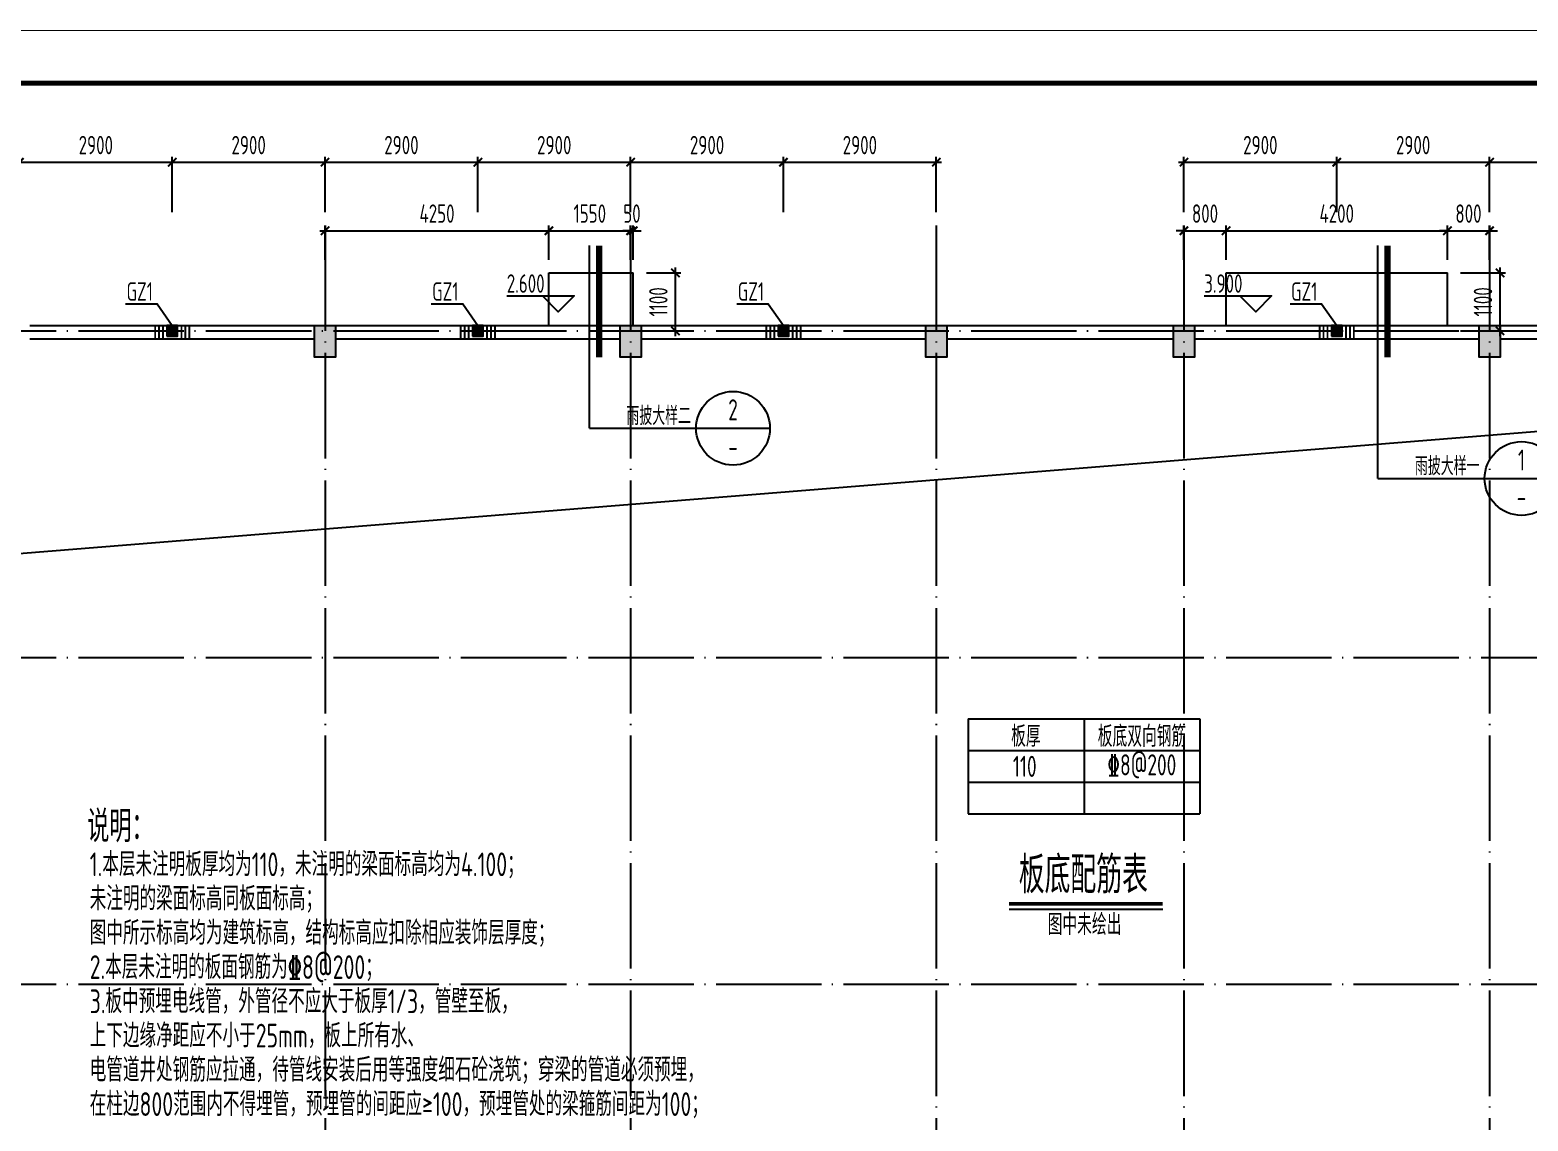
# Model space of a CAD drawing. Extents: x 287065 to 1473467, y 284802 to 344222.
# Drawn here: x 900247 to 928677, y 306117 to 326822 of the extents above; entities that cross this region are included whole.
import ezdxf
from ezdxf.enums import TextEntityAlignment as Align

# ---------------------------------------------------------------- set-up
doc = ezdxf.new("R2010")
doc.units = 0
doc.header["$LTSCALE"] = 1000
doc.linetypes.add('DOTE', pattern=[2.42, 2, -0.2, 0.02, -0.2])
doc.layers.get('0').update_dxf_attribs({"linetype": 'CONTINUOUS'})
doc.layers.get('DEFPOINTS').update_dxf_attribs({"linetype": 'CONTINUOUS'})
for name, color, linetype in [('AXIS', 8, 'DOTE'), ('BEAM_CON', 4, 'CONTINUOUS'), ('COLU', 7, 'CONTINUOUS'), ('DIM', 3, 'CONTINUOUS'), ('FRAME', 3, 'CONTINUOUS'), ('S_SUBBEAMHOOP', 1, 'CONTINUOUS'), ('TEXT', 7, 'CONTINUOUS'), ('THIN', 7, 'CONTINUOUS'), ('TK', 211, 'CONTINUOUS'), ('板标注', 221, 'CONTINUOUS'), ('构造', 6, 'CONTINUOUS'), ('柱涂实', 54, 'CONTINUOUS'), ('洞口边线', 7, 'CONTINUOUS'), ('第三道尺寸线', 4, 'CONTINUOUS')]:
    doc.layers.add(name, color=color, linetype=linetype)
doc.styles.add('TSSD_Dimension', font='tssdeng.shx', dxfattribs={"width": 0.7, "bigfont": 'hztxt.shx'})
doc.styles.add('TSSD_Label', font='tssdeng.shx', dxfattribs={"width": 0.7, "bigfont": 'aHzTXT.shx'})
doc.styles.add('TSSD_Num', font='Tssdeng.shx', dxfattribs={"width": 0.7, "bigfont": 'hztxt.shx'})
doc.styles.add('TSSD_Rein', font='tssdeng.shx', dxfattribs={"width": 0.7, "bigfont": 'hztxt.shx'})
doc.dimstyles.new('TSSD_100_100', dxfattribs={"dimtxt": 350, "dimasz": 150, "dimexe": 100, "dimexo": 250, "dimgap": 150, "dimtad": 1, "dimdec": 0, "dimzin": 0, "dimdsep": 46, "dimtxsty": 'TSSD_Dimension', "dimblk": 'ARCHTICK', "dimcen": 0, "dimdle": 100, "dimclrd": 3, "dimclre": 3, "dimclrt": 7, "dimadec": 0, "dimazin": 0, "dimtfac": 1, "dimtdec": 0, "dimtix": 1, "dimtmove": 2, "dimatfit": 3, "dimfxl": 100, "dimtolj": 1, "dimtzin": 0, "dimarcsym": 0})
doc.dimstyles.new('TSSD_100_100$0', dxfattribs={"dimtxt": 350, "dimasz": 100, "dimexe": 100, "dimexo": 250, "dimgap": 100, "dimtad": 1, "dimdec": 0, "dimzin": 0, "dimdsep": 46, "dimtxsty": 'TSSD_Rein', "dimblk": 'ARCHTICK', "dimcen": 0, "dimdle": 100, "dimclrt": 7, "dimadec": 0, "dimazin": 0, "dimtfac": 1, "dimtdec": 0, "dimtix": 1, "dimtmove": 2, "dimatfit": 3, "dimfxl": 100, "dimtolj": 1, "dimtzin": 0, "dimarcsym": 0})

# ---------------------------------------------------------------- blocks, each defined once
blk = doc.blocks.new('TK-A2+(891X420)')
at = {"layer": 'FRAME'}
for points in [[(626537, 392605, 20, 20, 0), (626537, 350605, 20, 20, 0), (715637, 350605, 20, 20, 0), (715637, 392605, 20, 20, 0)], [(629037, 391605, 100, 100, 0), (629037, 351605, 100, 100, 0), (714637, 351605, 100, 100, 0), (714637, 391605, 100, 100, 0)]]:
    blk.add_lwpolyline(points, format="xyseb", close=True, dxfattribs=at)
blk = doc.blocks.new('_ARCHTICK')
at = {"color": 0}
blk.add_lwpolyline([(-0.53, -0.53, 0.25, 0.25, 0), (0.53, 0.53, 0.5, 0.5, 0)], format="xyseb", dxfattribs=at)
blk = doc.blocks.new('*D390')
at = {"layer": 'DEFPOINTS', "color": 0}
for p in [(905847, 324312), (902947, 323112), (905847, 323112)]:
    blk.add_point(p, dxfattribs=at)
at = {"layer": '第三道尺寸线', "color": 3, "lineweight": -2}
for p, q in [((902947, 323362), (902947, 324412)), ((905847, 323362), (905847, 324412)), ((902847, 324312), (905947, 324312))]:
    blk.add_line(p, q, dxfattribs=at)
at = {"layer": '第三道尺寸线', "color": 3, "lineweight": -2, "xscale": 150, "yscale": 150, "zscale": 150, "rotation": 180}
blk.add_blockref('_ARCHTICK', (902947, 324312), dxfattribs=at)
at = {"layer": '第三道尺寸线', "color": 3, "lineweight": -2, "xscale": 150, "yscale": 150, "zscale": 150}
blk.add_blockref('_ARCHTICK', (905847, 324312), dxfattribs=at)
at = {"layer": '第三道尺寸线', "color": 7, "insert": (904397, 324637), "char_height": 350, "attachment_point": 5, "style": 'TSSD_Dimension'}
blk.add_mtext('\\A1;2900', dxfattribs=at)
blk = doc.blocks.new('*D391')
at = {"layer": 'DEFPOINTS', "color": 0}
for p in [(902947, 324312), (900047, 323112), (902947, 323112)]:
    blk.add_point(p, dxfattribs=at)
at = {"layer": '第三道尺寸线', "color": 3, "lineweight": -2}
for p, q in [((900047, 323362), (900047, 324412)), ((902947, 323362), (902947, 324412)), ((899947, 324312), (903047, 324312))]:
    blk.add_line(p, q, dxfattribs=at)
at = {"layer": '第三道尺寸线', "color": 3, "lineweight": -2, "xscale": 150, "yscale": 150, "zscale": 150, "rotation": 180}
blk.add_blockref('_ARCHTICK', (900047, 324312), dxfattribs=at)
at = {"layer": '第三道尺寸线', "color": 3, "lineweight": -2, "xscale": 150, "yscale": 150, "zscale": 150}
blk.add_blockref('_ARCHTICK', (902947, 324312), dxfattribs=at)
at = {"layer": '第三道尺寸线', "color": 7, "insert": (901497, 324637), "char_height": 350, "attachment_point": 5, "style": 'TSSD_Dimension'}
blk.add_mtext('\\A1;2900', dxfattribs=at)
blk = doc.blocks.new('*D392')
at = {"layer": 'DEFPOINTS', "color": 0}
for p in [(911647, 324312), (908747, 323112), (911647, 323112)]:
    blk.add_point(p, dxfattribs=at)
at = {"layer": '第三道尺寸线', "color": 3, "lineweight": -2}
for p, q in [((908747, 323362), (908747, 324412)), ((911647, 323362), (911647, 324412)), ((908647, 324312), (911747, 324312))]:
    blk.add_line(p, q, dxfattribs=at)
at = {"layer": '第三道尺寸线', "color": 3, "lineweight": -2, "xscale": 150, "yscale": 150, "zscale": 150, "rotation": 180}
blk.add_blockref('_ARCHTICK', (908747, 324312), dxfattribs=at)
at = {"layer": '第三道尺寸线', "color": 3, "lineweight": -2, "xscale": 150, "yscale": 150, "zscale": 150}
blk.add_blockref('_ARCHTICK', (911647, 324312), dxfattribs=at)
at = {"layer": '第三道尺寸线', "color": 7, "insert": (910197, 324637), "char_height": 350, "attachment_point": 5, "style": 'TSSD_Dimension'}
blk.add_mtext('\\A1;2900', dxfattribs=at)
blk = doc.blocks.new('*D393')
at = {"layer": 'DEFPOINTS', "color": 0}
for p in [(908747, 324312), (905847, 323112), (908747, 323112)]:
    blk.add_point(p, dxfattribs=at)
at = {"layer": '第三道尺寸线', "color": 3, "lineweight": -2}
for p, q in [((905847, 323362), (905847, 324412)), ((908747, 323362), (908747, 324412)), ((905747, 324312), (908847, 324312))]:
    blk.add_line(p, q, dxfattribs=at)
at = {"layer": '第三道尺寸线', "color": 3, "lineweight": -2, "xscale": 150, "yscale": 150, "zscale": 150, "rotation": 180}
blk.add_blockref('_ARCHTICK', (905847, 324312), dxfattribs=at)
at = {"layer": '第三道尺寸线', "color": 3, "lineweight": -2, "xscale": 150, "yscale": 150, "zscale": 150}
blk.add_blockref('_ARCHTICK', (908747, 324312), dxfattribs=at)
at = {"layer": '第三道尺寸线', "color": 7, "insert": (907297, 324637), "char_height": 350, "attachment_point": 5, "style": 'TSSD_Dimension'}
blk.add_mtext('\\A1;2900', dxfattribs=at)
blk = doc.blocks.new('*D394')
at = {"layer": 'DEFPOINTS', "color": 0}
for p in [(917447, 324312), (914547, 323112), (917447, 323112)]:
    blk.add_point(p, dxfattribs=at)
at = {"layer": '第三道尺寸线', "color": 3, "lineweight": -2}
for p, q in [((914547, 323362), (914547, 324412)), ((917447, 323362), (917447, 324412)), ((914447, 324312), (917547, 324312))]:
    blk.add_line(p, q, dxfattribs=at)
at = {"layer": '第三道尺寸线', "color": 3, "lineweight": -2, "xscale": 150, "yscale": 150, "zscale": 150, "rotation": 180}
blk.add_blockref('_ARCHTICK', (914547, 324312), dxfattribs=at)
at = {"layer": '第三道尺寸线', "color": 3, "lineweight": -2, "xscale": 150, "yscale": 150, "zscale": 150}
blk.add_blockref('_ARCHTICK', (917447, 324312), dxfattribs=at)
at = {"layer": '第三道尺寸线', "color": 7, "insert": (915997, 324637), "char_height": 350, "attachment_point": 5, "style": 'TSSD_Dimension'}
blk.add_mtext('\\A1;2900', dxfattribs=at)
blk = doc.blocks.new('*D395')
at = {"layer": 'DEFPOINTS', "color": 0}
for p in [(914547, 324312), (911647, 323112), (914547, 323112)]:
    blk.add_point(p, dxfattribs=at)
at = {"layer": '第三道尺寸线', "color": 3, "lineweight": -2}
for p, q in [((911647, 323362), (911647, 324412)), ((914547, 323362), (914547, 324412)), ((911547, 324312), (914647, 324312))]:
    blk.add_line(p, q, dxfattribs=at)
at = {"layer": '第三道尺寸线', "color": 3, "lineweight": -2, "xscale": 150, "yscale": 150, "zscale": 150, "rotation": 180}
blk.add_blockref('_ARCHTICK', (911647, 324312), dxfattribs=at)
at = {"layer": '第三道尺寸线', "color": 3, "lineweight": -2, "xscale": 150, "yscale": 150, "zscale": 150}
blk.add_blockref('_ARCHTICK', (914547, 324312), dxfattribs=at)
at = {"layer": '第三道尺寸线', "color": 7, "insert": (913097, 324637), "char_height": 350, "attachment_point": 5, "style": 'TSSD_Dimension'}
blk.add_mtext('\\A1;2900', dxfattribs=at)
blk = doc.blocks.new('*D396')
at = {"layer": 'DEFPOINTS', "color": 0}
for p in [(927947, 324312), (925047, 323112), (927947, 323112)]:
    blk.add_point(p, dxfattribs=at)
at = {"layer": '第三道尺寸线', "color": 3, "lineweight": -2}
for p, q in [((925047, 323362), (925047, 324412)), ((927947, 323362), (927947, 324412)), ((924947, 324312), (928047, 324312))]:
    blk.add_line(p, q, dxfattribs=at)
at = {"layer": '第三道尺寸线', "color": 3, "lineweight": -2, "xscale": 150, "yscale": 150, "zscale": 150, "rotation": 180}
blk.add_blockref('_ARCHTICK', (925047, 324312), dxfattribs=at)
at = {"layer": '第三道尺寸线', "color": 3, "lineweight": -2, "xscale": 150, "yscale": 150, "zscale": 150}
blk.add_blockref('_ARCHTICK', (927947, 324312), dxfattribs=at)
at = {"layer": '第三道尺寸线', "color": 7, "insert": (926497, 324637), "char_height": 350, "attachment_point": 5, "style": 'TSSD_Dimension'}
blk.add_mtext('\\A1;2900', dxfattribs=at)
blk = doc.blocks.new('*D397')
at = {"layer": 'DEFPOINTS', "color": 0}
for p in [(925047, 324312), (922147, 323112), (925047, 323112)]:
    blk.add_point(p, dxfattribs=at)
at = {"layer": '第三道尺寸线', "color": 3, "lineweight": -2}
for p, q in [((922147, 323362), (922147, 324412)), ((925047, 323362), (925047, 324412)), ((922047, 324312), (925147, 324312))]:
    blk.add_line(p, q, dxfattribs=at)
at = {"layer": '第三道尺寸线', "color": 3, "lineweight": -2, "xscale": 150, "yscale": 150, "zscale": 150, "rotation": 180}
blk.add_blockref('_ARCHTICK', (922147, 324312), dxfattribs=at)
at = {"layer": '第三道尺寸线', "color": 3, "lineweight": -2, "xscale": 150, "yscale": 150, "zscale": 150}
blk.add_blockref('_ARCHTICK', (925047, 324312), dxfattribs=at)
at = {"layer": '第三道尺寸线', "color": 7, "insert": (923597, 324637), "char_height": 350, "attachment_point": 5, "style": 'TSSD_Dimension'}
blk.add_mtext('\\A1;2900', dxfattribs=at)
blk = doc.blocks.new('*D399')
at = {"layer": 'DEFPOINTS', "color": 0}
for p in [(930847, 324312), (927947, 323112), (930847, 323112)]:
    blk.add_point(p, dxfattribs=at)
at = {"layer": '第三道尺寸线', "color": 3, "lineweight": -2}
for p, q in [((927947, 323362), (927947, 324412)), ((930847, 323362), (930847, 324412)), ((927847, 324312), (930947, 324312))]:
    blk.add_line(p, q, dxfattribs=at)
at = {"layer": '第三道尺寸线', "color": 3, "lineweight": -2, "xscale": 150, "yscale": 150, "zscale": 150, "rotation": 180}
blk.add_blockref('_ARCHTICK', (927947, 324312), dxfattribs=at)
at = {"layer": '第三道尺寸线', "color": 3, "lineweight": -2, "xscale": 150, "yscale": 150, "zscale": 150}
blk.add_blockref('_ARCHTICK', (930847, 324312), dxfattribs=at)
at = {"layer": '第三道尺寸线', "color": 7, "insert": (929397, 324637), "char_height": 350, "attachment_point": 5, "style": 'TSSD_Dimension'}
blk.add_mtext('\\A1;2900', dxfattribs=at)
blk = doc.blocks.new('*D480')
at = {"layer": 'DEFPOINTS', "color": 0}
for p in [(911697, 322212), (912497, 322212), (911697, 321112)]:
    blk.add_point(p, dxfattribs=at)
at = {"layer": 'DIM', "color": 3, "lineweight": -2}
for p, q in [((911947, 322212), (912597, 322212)), ((912497, 321012), (912497, 322312)), ((911947, 321112), (912597, 321112))]:
    blk.add_line(p, q, dxfattribs=at)
at = {"layer": 'DIM', "color": 3, "lineweight": -2, "xscale": 150, "yscale": 150, "zscale": 150}
for p, rotation in [((912497, 322212), 90), ((912497, 321112), 270)]:
    blk.add_blockref('_ARCHTICK', p, dxfattribs=dict(at, rotation=rotation))
at = {"layer": 'DIM', "color": 7, "insert": (912172, 321662), "char_height": 350, "attachment_point": 5, "rotation": 90, "style": 'TSSD_Dimension'}
blk.add_mtext('\\A1;1100', dxfattribs=at)
blk = doc.blocks.new('*D481')
at = {"layer": 'DEFPOINTS', "color": 0}
for p in [(911697, 323012), (911647, 322212), (911697, 322212)]:
    blk.add_point(p, dxfattribs=at)
at = {"layer": 'DIM', "color": 3, "lineweight": -2}
for p, q in [((911647, 323012), (911497, 323012)), ((911647, 322462), (911647, 323112)), ((911647, 323012), (911697, 323012)), ((911697, 322462), (911697, 323112)), ((911697, 323012), (911847, 323012))]:
    blk.add_line(p, q, dxfattribs=at)
at = {"layer": 'DIM', "color": 3, "lineweight": -2, "xscale": 150, "yscale": 150, "zscale": 150}
blk.add_blockref('_ARCHTICK', (911647, 323012), dxfattribs=at)
at = {"layer": 'DIM', "color": 3, "lineweight": -2, "xscale": 150, "yscale": 150, "zscale": 150, "rotation": 180}
blk.add_blockref('_ARCHTICK', (911697, 323012), dxfattribs=at)
at = {"layer": 'DIM', "color": 7, "insert": (911672, 323337), "char_height": 350, "attachment_point": 5, "style": 'TSSD_Dimension'}
blk.add_mtext('\\A1;50', dxfattribs=at)
blk = doc.blocks.new('*D482')
at = {"layer": 'DEFPOINTS', "color": 0}
for p in [(911647, 323012), (910097, 322212), (911647, 322212)]:
    blk.add_point(p, dxfattribs=at)
at = {"layer": 'DIM', "color": 3, "lineweight": -2}
for p, q in [((909997, 323012), (911747, 323012)), ((910097, 322462), (910097, 323112)), ((911647, 322462), (911647, 323112))]:
    blk.add_line(p, q, dxfattribs=at)
at = {"layer": 'DIM', "color": 3, "lineweight": -2, "xscale": 150, "yscale": 150, "zscale": 150, "rotation": 180}
blk.add_blockref('_ARCHTICK', (910097, 323012), dxfattribs=at)
at = {"layer": 'DIM', "color": 3, "lineweight": -2, "xscale": 150, "yscale": 150, "zscale": 150}
blk.add_blockref('_ARCHTICK', (911647, 323012), dxfattribs=at)
at = {"layer": 'DIM', "color": 7, "insert": (910872, 323337), "char_height": 350, "attachment_point": 5, "style": 'TSSD_Dimension'}
blk.add_mtext('\\A1;1550', dxfattribs=at)
blk = doc.blocks.new('*D483')
at = {"layer": 'DEFPOINTS', "color": 0}
for p in [(910097, 323012), (905847, 322212), (910097, 322212)]:
    blk.add_point(p, dxfattribs=at)
at = {"layer": 'DIM', "color": 3, "lineweight": -2}
for p, q in [((905747, 323012), (910197, 323012)), ((905847, 322462), (905847, 323112)), ((910097, 322462), (910097, 323112))]:
    blk.add_line(p, q, dxfattribs=at)
at = {"layer": 'DIM', "color": 3, "lineweight": -2, "xscale": 150, "yscale": 150, "zscale": 150, "rotation": 180}
blk.add_blockref('_ARCHTICK', (905847, 323012), dxfattribs=at)
at = {"layer": 'DIM', "color": 3, "lineweight": -2, "xscale": 150, "yscale": 150, "zscale": 150}
blk.add_blockref('_ARCHTICK', (910097, 323012), dxfattribs=at)
at = {"layer": 'DIM', "color": 7, "insert": (907972, 323337), "char_height": 350, "attachment_point": 5, "style": 'TSSD_Dimension'}
blk.add_mtext('\\A1;4250', dxfattribs=at)
blk = doc.blocks.new('*D484')
at = {"layer": 'DEFPOINTS', "color": 0}
for p in [(927147, 322212), (928147, 322212), (927147, 321112)]:
    blk.add_point(p, dxfattribs=at)
at = {"layer": 'DIM', "color": 3, "lineweight": -2}
for p, q in [((927397, 322212), (928247, 322212)), ((928147, 321012), (928147, 322312)), ((927397, 321112), (928247, 321112))]:
    blk.add_line(p, q, dxfattribs=at)
at = {"layer": 'DIM', "color": 3, "lineweight": -2, "xscale": 150, "yscale": 150, "zscale": 150}
for p, rotation in [((928147, 322212), 90), ((928147, 321112), 270)]:
    blk.add_blockref('_ARCHTICK', p, dxfattribs=dict(at, rotation=rotation))
at = {"layer": 'DIM', "color": 7, "insert": (927822, 321662), "char_height": 350, "attachment_point": 5, "rotation": 90, "style": 'TSSD_Dimension'}
blk.add_mtext('\\A1;1100', dxfattribs=at)
blk = doc.blocks.new('*D485')
at = {"layer": 'DEFPOINTS', "color": 0}
for p in [(927947, 323012), (927147, 322212), (927947, 322212)]:
    blk.add_point(p, dxfattribs=at)
at = {"layer": 'DIM', "color": 3, "lineweight": -2}
for p, q in [((927147, 323012), (926997, 323012)), ((927147, 322462), (927147, 323112)), ((927147, 323012), (927947, 323012)), ((927947, 322462), (927947, 323112)), ((927947, 323012), (928097, 323012))]:
    blk.add_line(p, q, dxfattribs=at)
at = {"layer": 'DIM', "color": 3, "lineweight": -2, "xscale": 150, "yscale": 150, "zscale": 150}
blk.add_blockref('_ARCHTICK', (927147, 323012), dxfattribs=at)
at = {"layer": 'DIM', "color": 3, "lineweight": -2, "xscale": 150, "yscale": 150, "zscale": 150, "rotation": 180}
blk.add_blockref('_ARCHTICK', (927947, 323012), dxfattribs=at)
at = {"layer": 'DIM', "color": 7, "insert": (927547, 323337), "char_height": 350, "attachment_point": 5, "style": 'TSSD_Dimension'}
blk.add_mtext('\\A1;800', dxfattribs=at)
blk = doc.blocks.new('*D486')
at = {"layer": 'DEFPOINTS', "color": 0}
for p in [(927147, 323012), (922947, 322212), (927147, 322212)]:
    blk.add_point(p, dxfattribs=at)
at = {"layer": 'DIM', "color": 3, "lineweight": -2}
for p, q in [((922847, 323012), (927247, 323012)), ((922947, 322462), (922947, 323112)), ((927147, 322462), (927147, 323112))]:
    blk.add_line(p, q, dxfattribs=at)
at = {"layer": 'DIM', "color": 3, "lineweight": -2, "xscale": 150, "yscale": 150, "zscale": 150, "rotation": 180}
blk.add_blockref('_ARCHTICK', (922947, 323012), dxfattribs=at)
at = {"layer": 'DIM', "color": 3, "lineweight": -2, "xscale": 150, "yscale": 150, "zscale": 150}
blk.add_blockref('_ARCHTICK', (927147, 323012), dxfattribs=at)
at = {"layer": 'DIM', "color": 7, "insert": (925047, 323337), "char_height": 350, "attachment_point": 5, "style": 'TSSD_Dimension'}
blk.add_mtext('\\A1;4200', dxfattribs=at)
blk = doc.blocks.new('*D487')
at = {"layer": 'DEFPOINTS', "color": 0}
for p in [(922947, 323012), (922147, 322212), (922947, 322212)]:
    blk.add_point(p, dxfattribs=at)
at = {"layer": 'DIM', "color": 3, "lineweight": -2}
for p, q in [((922147, 323012), (921997, 323012)), ((922147, 322462), (922147, 323112)), ((922147, 323012), (922947, 323012)), ((922947, 322462), (922947, 323112)), ((922947, 323012), (923097, 323012))]:
    blk.add_line(p, q, dxfattribs=at)
at = {"layer": 'DIM', "color": 3, "lineweight": -2, "xscale": 150, "yscale": 150, "zscale": 150}
blk.add_blockref('_ARCHTICK', (922147, 323012), dxfattribs=at)
at = {"layer": 'DIM', "color": 3, "lineweight": -2, "xscale": 150, "yscale": 150, "zscale": 150, "rotation": 180}
blk.add_blockref('_ARCHTICK', (922947, 323012), dxfattribs=at)
at = {"layer": 'DIM', "color": 7, "insert": (922547, 323337), "char_height": 350, "attachment_point": 5, "style": 'TSSD_Dimension'}
blk.add_mtext('\\A1;800', dxfattribs=at)
blk = doc.blocks.new('ts_idx')
at = {"color": 0, "linetype": 'ByBlock', "lineweight": -2}
blk.add_line((-0.5, 0), (0.5, 0), dxfattribs=at)
blk.add_circle((0, 0), 0.5, dxfattribs=at)
at = {"color": 0, "linetype": 'ByBlock', "lineweight": -2, "style": 'TSSD_Num', "width": 0.7}
for tag, p in [('1', (0, 0.25)), ('A', (0, -0.25))]:
    blk.add_attdef(tag, text='', height=0.286, dxfattribs=at).set_placement(p, align=Align.MIDDLE_CENTER)

msp = doc.modelspace()

# ---------------------------------------------------------------- hatches: boundary and pattern name
at = {"layer": '柱涂实'}
for points in [[(903046.971, 321011.708), (903046.971, 321211.708), (902846.971, 321211.708), (902846.971, 321011.708)], [(906046.971, 321211.708), (906046.971, 320611.708), (905646.971, 320611.708), (905646.971, 321211.708)], [(908846.971, 321011.708), (908846.971, 321211.708), (908646.971, 321211.708), (908646.971, 321011.708)], [(911846.971, 321211.708), (911846.971, 320611.708), (911446.971, 320611.708), (911446.971, 321211.708)], [(914646.971, 321011.708), (914646.971, 321211.708), (914446.971, 321211.708), (914446.971, 321011.708)], [(917646.971, 321211.708), (917646.971, 320611.708), (917246.971, 320611.708), (917246.971, 321211.708)], [(922346.971, 321211.708), (922346.971, 320611.708), (921946.971, 320611.708), (921946.971, 321211.708)], [(925146.971, 321011.708), (925146.971, 321211.708), (924946.971, 321211.708), (924946.971, 321011.708)], [(928146.971, 321211.708), (928146.971, 320611.708), (927746.971, 320611.708), (927746.971, 321211.708)]]:
    msp.add_hatch(color=256, dxfattribs=at).paths.add_polyline_path(points)

# ---------------------------------------------------------------- linework, layer by layer
at = {"layer": 'AXIS'}
for p, q in [((905846.971, 323111.708), (905846.971, 294311.708)), ((911646.971, 323111.708), (911646.971, 294311.708)), ((917446.971, 323111.708), (917446.971, 294311.708)), ((922146.971, 323111.708), (922146.971, 294311.708)), ((927946.971, 323111.708), (927946.971, 294311.708)), ((886646.971, 321111.708), (952946.971, 321111.708)), ((886646.971, 314911.708), (952946.971, 314911.708)), ((886646.971, 308711.708), (952946.971, 308711.708))]:
    msp.add_line(p, q, dxfattribs=at)
at = {"layer": 'BEAM_CON'}
for p, q in [((900246.971, 321211.708), (905646.971, 321211.708)), ((906046.971, 321211.708), (911446.971, 321211.708)), ((911846.971, 321211.708), (917246.971, 321211.708)), ((917646.971, 321211.708), (921946.971, 321211.708)), ((922346.971, 321211.708), (927746.971, 321211.708)), ((928146.971, 321211.708), (933546.971, 321211.708)), ((900246.971, 320961.708), (905646.971, 320961.708)), ((906046.971, 320961.708), (911446.971, 320961.708)), ((911846.971, 320961.708), (917246.971, 320961.708)), ((917646.971, 320961.708), (921946.971, 320961.708)), ((922346.971, 320961.708), (927746.971, 320961.708)), ((928146.971, 320961.708), (933546.971, 320961.708))]:
    msp.add_line(p, q, dxfattribs=at)
at = {"layer": 'COLU', "ltscale": 0.01}
for points in [[(902846.971, 321011.708), (903046.971, 321011.708), (903046.971, 321211.708), (902846.971, 321211.708)], [(906046.971, 321211.708), (906046.971, 320611.708), (905646.971, 320611.708), (905646.971, 321211.708)], [(908646.971, 321011.708), (908846.971, 321011.708), (908846.971, 321211.708), (908646.971, 321211.708)], [(911846.971, 321211.708), (911846.971, 320611.708), (911446.971, 320611.708), (911446.971, 321211.708)], [(914446.971, 321011.708), (914646.971, 321011.708), (914646.971, 321211.708), (914446.971, 321211.708)], [(917646.971, 321211.708), (917646.971, 320611.708), (917246.971, 320611.708), (917246.971, 321211.708)], [(922346.971, 321211.708), (922346.971, 320611.708), (921946.971, 320611.708), (921946.971, 321211.708)], [(924946.971, 321011.708), (925146.971, 321011.708), (925146.971, 321211.708), (924946.971, 321211.708)], [(928146.971, 321211.708), (928146.971, 320611.708), (927746.971, 320611.708), (927746.971, 321211.708)]]:
    msp.add_lwpolyline(points, close=True, dxfattribs=at)
at = {"layer": 'S_SUBBEAMHOOP', "ltscale": 0.01, "const_width": 35}
for points in [[(902621.971, 320961.708), (902621.971, 321211.708)], [(902696.971, 320961.708), (902696.971, 321211.708)], [(902771.971, 320961.708), (902771.971, 321211.708)], [(903121.971, 320961.708), (903121.971, 321211.708)], [(903196.971, 320961.708), (903196.971, 321211.708)], [(903271.971, 320961.708), (903271.971, 321211.708)], [(908421.971, 320961.708), (908421.971, 321211.708)], [(908496.971, 320961.708), (908496.971, 321211.708)], [(908571.971, 320961.708), (908571.971, 321211.708)], [(908921.971, 320961.708), (908921.971, 321211.708)], [(908996.971, 320961.708), (908996.971, 321211.708)], [(909071.971, 320961.708), (909071.971, 321211.708)], [(914221.971, 320961.708), (914221.971, 321211.708)], [(914296.971, 320961.708), (914296.971, 321211.708)], [(914371.971, 320961.708), (914371.971, 321211.708)], [(914721.971, 320961.708), (914721.971, 321211.708)], [(914796.971, 320961.708), (914796.971, 321211.708)], [(914871.971, 320961.708), (914871.971, 321211.708)], [(924721.971, 320961.708), (924721.971, 321211.708)], [(924796.971, 320961.708), (924796.971, 321211.708)], [(924871.971, 320961.708), (924871.971, 321211.708)], [(925221.971, 320961.708), (925221.971, 321211.708)], [(925296.971, 320961.708), (925296.971, 321211.708)], [(925371.971, 320961.708), (925371.971, 321211.708)]]:
    msp.add_lwpolyline(points, dxfattribs=at)
at = {"layer": 'TEXT', "linetype": 'ByBlock'}
msp.add_line((918828.213, 310138.75), (921745.092, 310138.75), dxfattribs=at)
at = {"layer": 'TEXT'}
for points in [[(902062.767, 321623.545), (902658.857, 321623.545), (902946.971, 321211.708)], [(907862.767, 321623.545), (908458.857, 321623.545), (908746.971, 321211.708)], [(913662.767, 321623.545), (914258.857, 321623.545), (914546.971, 321211.708)], [(924162.767, 321623.545), (924758.857, 321623.545), (925046.971, 321211.708)]]:
    msp.add_lwpolyline(points, dxfattribs=at)
at = {"layer": 'TEXT', "const_width": 70}
msp.add_lwpolyline([(921745.092, 310238.75), (918828.213, 310238.75)], dxfattribs=at)
at = {"layer": 'THIN'}
for p, q in [((910866.288, 319263.341), (910866.288, 322729.298)), ((925829.466, 318310.651), (925829.466, 322729.298)), ((910866.288, 319263.341), (913487.19, 319263.341)), ((925829.466, 318310.651), (928450.369, 318310.651))]:
    msp.add_line(p, q, dxfattribs=at)
at = {"layer": 'THIN', "const_width": 120}
for points in [[(911046.288, 320611.708), (911046.288, 322729.298)], [(926009.466, 320611.708), (926009.466, 322729.298)]]:
    msp.add_lwpolyline(points, dxfattribs=at)
at = {"layer": 'THIN'}
for points in [[(909295.926, 321774.779), (910574.388, 321774.779), (910274.388, 321474.779), (909974.388, 321774.779)], [(922532.246, 321774.779), (923810.707, 321774.779), (923510.707, 321474.779), (923210.707, 321774.779)]]:
    msp.add_lwpolyline(points, dxfattribs=at)
at = {"layer": '板标注'}
for p, q in [((918050.595, 313748.82), (922450.793, 313748.82)), ((918050.595, 313748.82), (918050.595, 311948.82)), ((920250.968, 313748.82), (920250.968, 311948.82)), ((922450.793, 313748.82), (922450.793, 311948.82)), ((918050.595, 313148.82), (922450.793, 313148.82)), ((918050.595, 313148.82), (922450.793, 313148.82)), ((918050.595, 312548.82), (922450.793, 312548.82)), ((918050.595, 311948.82), (922450.793, 311948.82)), ((918050.595, 311948.82), (922450.793, 311948.82))]:
    msp.add_line(p, q, dxfattribs=at)
at = {"layer": '构造'}
for p, q in [((910096.971, 321211.708), (910096.971, 322211.708)), ((910096.971, 322211.708), (911696.971, 322211.708)), ((911696.971, 321211.708), (911696.971, 322211.708)), ((922946.971, 321211.708), (922946.971, 322211.708)), ((922946.971, 322211.708), (927146.971, 322211.708)), ((927146.971, 321211.708), (927146.971, 322211.708))]:
    msp.add_line(p, q, dxfattribs=at)
at = {"layer": '洞口边线', "ltscale": 0.01}
msp.add_lwpolyline([(894446.971, 296461.708), (897749.573, 316702.458), (950646.971, 320961.708)], dxfattribs=at)

# ---------------------------------------------------------------- block references
at = {"layer": 'THIN'}
ref = msp.add_blockref('ts_idx', (913589.684, 319263.341), dxfattribs=dict(at, xscale=1400, yscale=1400, zscale=1400))
ref.add_attrib('1', '2', dxfattribs={"height": 400, "style": 'TSSD_Num', "width": 0.7}).set_placement((913589.684, 319613.341), align=Align.MIDDLE_CENTER)
ref.add_attrib('10', '-', dxfattribs={"height": 400, "style": 'TSSD_Num', "width": 0.7}).set_placement((913589.684, 318913.341), align=Align.MIDDLE_CENTER)
ref = msp.add_blockref('ts_idx', (928552.862, 318310.651), dxfattribs=dict(at, xscale=1400, yscale=1400, zscale=1400))
ref.add_attrib('1', '1', dxfattribs={"height": 400, "style": 'TSSD_Num', "width": 0.7}).set_placement((928552.862, 318660.651), align=Align.MIDDLE_CENTER)
ref.add_attrib('10', '-', dxfattribs={"height": 400, "style": 'TSSD_Num', "width": 0.7}).set_placement((928552.862, 317960.651), align=Align.MIDDLE_CENTER)
at = {"layer": 'TK'}
msp.add_blockref('TK-A2+(891X420)', (252610, -65793.134), dxfattribs=at)

# ---------------------------------------------------------------- texts
at = {"layer": 'TEXT', "style": 'TSSD_Rein', "width": 0.7}
for s, height, p in [('GZ1', 350, (902080.226, 321683.545)), ('GZ1', 350, (907880.226, 321683.545)), ('GZ1', 350, (913680.226, 321683.545)), ('GZ1', 350, (924180.226, 321683.545)), ('图中未绘出', 400, (919560.497, 309645.616))]:
    msp.add_text(s, height=height, dxfattribs=at).set_placement(p)
at = {"layer": 'TEXT', "linetype": 'ByBlock', "style": 'TSSD_Rein', "width": 0.7}
for s, p in [('雨披大样二', (911566.961, 319323.341)), ('雨披大样一', (926530.139, 318370.651))]:
    msp.add_text(s, height=350, dxfattribs=at).set_placement(p)
msp.add_text('板底配筋表', height=700, dxfattribs=at).set_placement((921462.567, 310438.981), align=Align.RIGHT)
at = {"layer": 'THIN', "style": 'TSSD_Label', "width": 0.7}
for s, p in [('2.600', (909295.926, 321834.779)), ('3.900', (922532.246, 321834.779))]:
    msp.add_text(s, height=350, dxfattribs=at).set_placement(p)
at = {"layer": '板标注', "style": 'TSSD_Rein', "width": 0.7}
for s, height, p in [('板厚', 400, (918867.823, 313217.757)), ('板底双向钢筋', 400, (920511.674, 313217.757)), ('%%1328@200', 400, (920694.858, 312676.36)), ('说明：', 600, (901333.028, 311409.535)), ('1.本层未注明板厚均为110，未注明的梁面标高均为4.100；', 450, (901380.837, 310763.729)), ('未注明的梁面标高同板面标高；', 450, (901380.837, 310113.729)), ('图中所示标高均为建筑标高，结构标高应扣除相应装饰层厚度；', 450, (901380.837, 309463.729)), ('2.本层未注明的板面钢筋为%%1328@200；', 450, (901380.837, 308813.729)), ('3.板中预埋电线管，外管径不应大于板厚1/3，管壁至板，', 450, (901380.837, 308163.729)), ('上下边缘净距应不小于25mm，板上所有水、', 450, (901380.837, 307513.729)), ('电管道井处钢筋应拉通，待管线安装后用等强度细石砼浇筑；穿梁的管道必须预埋，', 450, (901380.837, 306863.729)), ('在柱边800范围内不得埋管，预埋管的间距应≥100，预埋管处的梁箍筋间距为100；', 450, (901380.837, 306213.729))]:
    msp.add_text(s, height=height, dxfattribs=at).set_placement(p)
msp.add_text('110', height=400, dxfattribs=at).set_placement((919126.111, 312647.772), align=Align.CENTER)

# ---------------------------------------------------------------- dimensions: what is measured, and where the dimension line sits
at = {"layer": 'DIM'}
for p1, p2, distance, picture, middle in [((905846.971, 322211.708), (910096.971, 322211.708), 800, '*D483', (907971.971, 323336.708)), ((910096.971, 322211.708), (911646.971, 322211.708), 800, '*D482', (910871.971, 323336.708)), ((911646.971, 322211.708), (911696.971, 322211.708), 800, '*D481', (911671.971, 323336.708)), ((922146.971, 322211.708), (922946.971, 322211.708), 800, '*D487', (922546.971, 323336.708)), ((922946.971, 322211.708), (927146.971, 322211.708), 800, '*D486', (925046.971, 323336.708)), ((927146.971, 322211.708), (927946.971, 322211.708), 800, '*D485', (927546.971, 323336.708)), ((911696.971, 321111.708), (911696.971, 322211.708), -799.755, '*D480', (912171.726, 321661.708)), ((927146.971, 321111.708), (927146.971, 322211.708), -1000, '*D484', (927821.971, 321661.708))]:
    dim = msp.add_aligned_dim(p1=p1, p2=p2, distance=distance, dimstyle='TSSD_100_100$0', override={"dimasz": 150, "dimgap": 150, "dimtxsty": 'TSSD_Dimension', "dimclrd": 3, "dimclre": 3}, dxfattribs=at)
    dim.commit()
    dim.dimension.update_dxf_attribs({"geometry": picture, "text_midpoint": middle})
at = {"layer": '第三道尺寸线'}
for p1, p2, picture, middle in [((900046.971, 323111.708), (902946.971, 323111.708), '*D391', (901496.971, 324636.708)), ((902946.971, 323111.708), (905846.971, 323111.708), '*D390', (904396.971, 324636.708)), ((905846.971, 323111.708), (908746.971, 323111.708), '*D393', (907296.971, 324636.708)), ((908746.971, 323111.708), (911646.971, 323111.708), '*D392', (910196.971, 324636.708)), ((911646.971, 323111.708), (914546.971, 323111.708), '*D395', (913096.971, 324636.708)), ((914546.971, 323111.708), (917446.971, 323111.708), '*D394', (915996.971, 324636.708)), ((922146.971, 323111.708), (925046.971, 323111.708), '*D397', (923596.971, 324636.708)), ((925046.971, 323111.708), (927946.971, 323111.708), '*D396', (926496.971, 324636.708)), ((927946.971, 323111.708), (930846.971, 323111.708), '*D399', (929396.971, 324636.708))]:
    dim = msp.add_aligned_dim(p1=p1, p2=p2, distance=1200, dimstyle='TSSD_100_100', dxfattribs=at)
    dim.commit()
    dim.dimension.update_dxf_attribs({"geometry": picture, "text_midpoint": middle})

doc.saveas('drawing.dxf')
